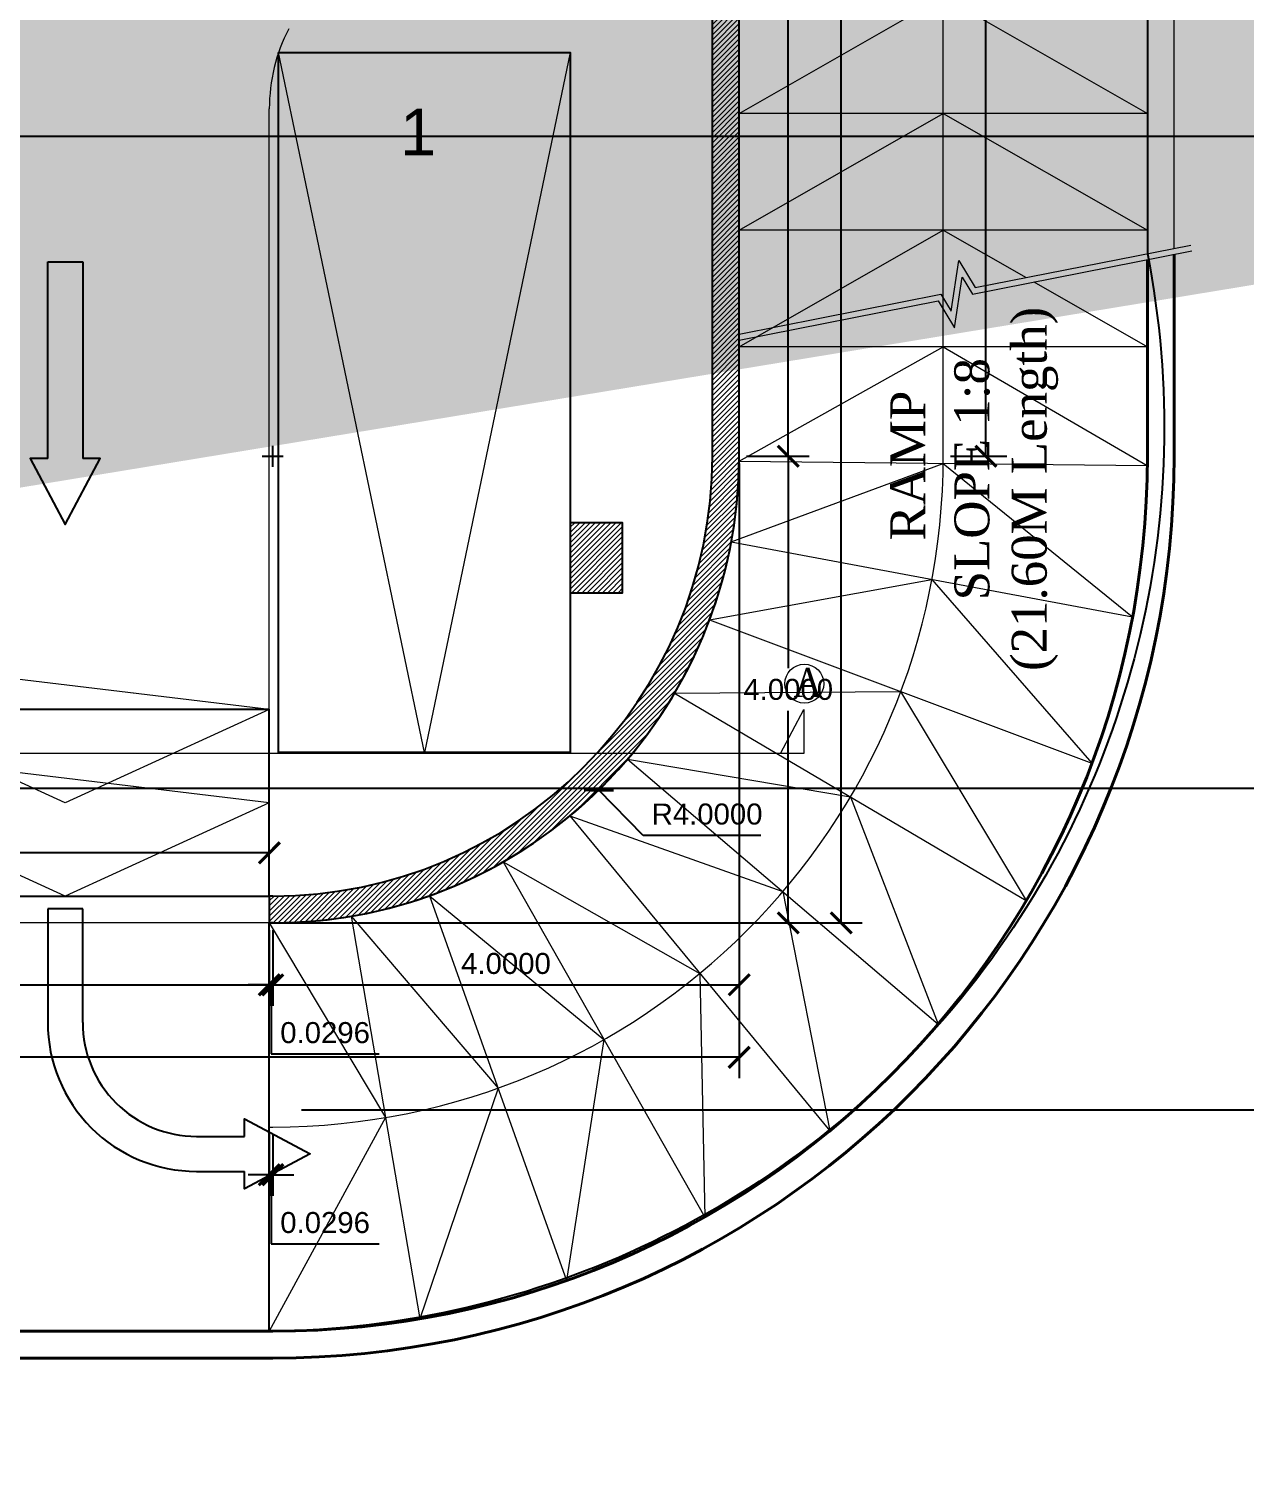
# Model space of a CAD drawing. Header units: metres. Extents: x -1560916 to -1560612, y 43591 to 43809.
# Drawn here: x -1560833.75 to -1560823.32, y 43687.16 to 43699.48 of the extents above; entities that cross this region are included whole.
import ezdxf

# ---------------------------------------------------------------- set-up
doc = ezdxf.new("R2010")
doc.units = ezdxf.units.M
doc.header["$LTSCALE"] = 750
doc.header["$MEASUREMENT"] = 0
doc.header["$PDMODE"] = 35
doc.header["$PDSIZE"] = 50
doc.linetypes.add('HIDDEN', pattern=[0.375, 0.25, -0.125])
doc.linetypes.add('PHANTOM2', pattern=[1.25, 0.625, -0.125, 0.125, -0.125, 0.125, -0.125])
doc.layers.get('0').update_dxf_attribs({"lineweight": 5})
doc.layers.get('Defpoints').update_dxf_attribs({"lineweight": 0})
for name, color, linetype, lineweight in [('AR_DIM WRK', 3, 'Continuous', 13), ('AR_DRIVE WAY', 173, 'Continuous', 9), ('AR_WALL', 7, 'Continuous', 40), ('AR_WIN', 12, 'Continuous', 13), ('CAR', 6, 'Continuous', 13), ('column', 242, 'Continuous', 25), ('ED', 30, 'Continuous', 0), ('HAT', 8, 'Continuous', 5), ('ramp', 32, 'Continuous', 13), ('TEXT', 2, 'Continuous', 20), ('TWO WHEELER', 8, 'Continuous', 13), ('WIN', 12, 'Continuous', 18)]:
    doc.layers.add(name, color=color, linetype=linetype, lineweight=lineweight)
for name, color, linetype in [('BLK_1_FLR_-1_EXIT_WIDTH_DOOR', 2, 'Continuous'), ('DRIVEWAY', 6, 'Continuous'), ('norms', 4, 'Continuous')]:
    doc.layers.add(name, color=color, linetype=linetype)
doc.layers.add('PARKING_SLOT', color=30, linetype='Continuous', plot=False)
doc.styles.add('RS', font='times.ttf', dxfattribs={"width": 0.75})
doc.styles.add('RS1', font='romans.shx', dxfattribs={"width": 0.75})
doc.styles.get("Standard").update_dxf_attribs({"font": 'arial.ttf'})
doc.styles.add('style4', font='BOOKOS.TTF', dxfattribs={"height": 300})
doc.dimstyles.new('DIM-100', dxfattribs={"dimtxt": 200, "dimasz": 100, "dimexe": 25, "dimexo": 25, "dimgap": 35, "dimtad": 1, "dimdec": 0, "dimrnd": 5, "dimzin": 0, "dimdsep": 46, "dimtxsty": 'RS1', "dimblk": 'ARCHTICK', "dimcen": 100, "dimdle": 25, "dimclrd": 8, "dimclre": 8, "dimclrt": 4, "dimadec": 0, "dimazin": 0, "dimtfac": 0.5, "dimtdec": 0, "dimtmove": 1, "dimatfit": 0, "dimfxl": 75, "dimfrac": 1, "dimtolj": 1, "dimtzin": 0, "dimarcsym": 2})
doc.dimstyles.get("Standard").update_dxf_attribs({"dimtxt": 0.18, "dimasz": 0.18, "dimexe": 0.18, "dimexo": 0.0625, "dimgap": 0.09, "dimtad": 1, "dimtih": 1, "dimtoh": 1, "dimdec": 4, "dimzin": 0, "dimdsep": 46, "dimtxsty": 'Standard', "dimblk": 'ARCHTICK', "dimcen": 0.09, "dimadec": 0, "dimazin": 0, "dimtfac": 1, "dimtdec": 4, "dimtofl": 0, "dimtmove": 0, "dimatfit": 3, "dimldrblk": 'ARCHTICK', "dimfxl": 1, "dimtolj": 1, "dimtzin": 0, "dimarcsym": 0})

# ---------------------------------------------------------------- blocks, each defined once
blk = doc.blocks.new('A$C1B39315A')
at = {"layer": 'HAT'}
h = blk.add_hatch(dxfattribs=at)
h.set_pattern_fill('ANSI31', color=256, scale=250, style=0)
h.set_pattern_definition([(45, (1235526.340317522, -160224.3913412805), (-22.09708691207961, 22.09708691207961), [])])
h.paths.add_polyline_path([(-450, 0), (0, 0), (0, 600), (-450, 600)])
at = {"layer": 'column'}
blk.add_lwpolyline([(-450, 0), (0, 0), (0, 600), (-450, 600)], close=True, dxfattribs=at)
blk = doc.blocks.new('CAR1')
at = {"layer": 'CAR'}
for p, q in [((0, -6000), (1250, 0)), ((0, -6000), (1250, 0)), ((1250, 0), (2500, -5999.999999999971)), ((1250, 0), (2500, -5999.999999999971))]:
    blk.add_line(p, q, dxfattribs=at)
blk.add_lwpolyline([(0, -6000), (2500, -5999.999999999971), (2500, 2.91038e-11), (0, 0)], close=True, dxfattribs=at)
blk.add_lwpolyline([(0, -6000), (2500, -5999.999999999971), (2500, 2.91038e-11), (0, 0)], close=True, dxfattribs=at)
blk = doc.blocks.new('*U60')
for p, q in [((200.0000000001164, -2.45e-14), (-200.0000000001164, 2.45e-14)), ((-200.0000000001164, 2.45e-14), (-199.9999999999822, -1300.000762023551)), ((199.999999999847, -1299.999999999731), (200.0000000001164, -2.45e-14)), ((1499.999999999847, -2600), (2049.039547016887, -2600)), ((1499.999999999847, -3000), (2049.03954701386, -3000))]:
    blk.add_line(p, q)
blk.add_lwpolyline([(2049.039547016887, -2600.000000005123), (2049.039547016655, -2400.000000000932), (2799.999999999579, -2800.000000000002), (2049.03954701875, -3200.000000008615), (2049.03954701386, -3000.000000005123)])
for radius in [1700, 1300]:
    blk.add_arc((1499.999999999847, -1300), radius, 179.9999999999881, 270)
blk = doc.blocks.new('*U25')
for p, q in [((-199.999999999651, -2249.03954701731), (-200.0000000001164, 2.45e-14)), ((-200.0000000001164, 2.45e-14), (200.0000000001164, -2.45e-14)), ((200.0000000001164, -2.45e-14), (199.9999999998833, -2249.039547017776))]:
    blk.add_line(p, q)
blk.add_lwpolyline([(-199.9999999998838, -2249.03954701731), (-400.0000000040746, -2249.039547017077), (-5.0062262e-09, -3000), (400.0000000036084, -2249.039547019172), (200.0000000001161, -2249.039547014283)])
blk = doc.blocks.new('_ArchTick')
at = {"color": 0, "linetype": 'ByBlock', "const_width": 0.15}
blk.add_lwpolyline([(-0.5, -0.5), (0.5, 0.5)], dxfattribs=at)
blk = doc.blocks.new('*D102')
at = {"layer": 'Defpoints', "color": 0, "transparency": 16777216}
for p in [(-1560838.690795969, 43691.81257834216), (-1560831.690795969, 43691.81257834216), (-1560831.690795969, 43691.2814704676)]:
    blk.add_point(p, dxfattribs=at)
at = {"layer": 'ED', "color": 0, "lineweight": -2, "transparency": 16777216}
for p, q in [((-1560838.690795969, 43691.75007834216), (-1560838.690795969, 43691.10147046759)), ((-1560831.690795969, 43691.75007834216), (-1560831.690795969, 43691.10147046759)), ((-1560838.690795969, 43691.2814704676), (-1560831.690795969, 43691.2814704676))]:
    blk.add_line(p, q, dxfattribs=at)
at = {"layer": 'ED', "color": 0, "lineweight": -2, "transparency": 16777216, "xscale": 0.18, "yscale": 0.18, "zscale": 0.18, "rotation": 180}
blk.add_blockref('_ArchTick', (-1560838.690795969, 43691.2814704676), dxfattribs=at)
at = {"layer": 'ED', "color": 0, "lineweight": -2, "transparency": 16777216, "xscale": 0.18, "yscale": 0.18, "zscale": 0.18}
blk.add_blockref('_ArchTick', (-1560831.690795969, 43691.2814704676), dxfattribs=at)
at = {"layer": 'ED', "color": 0, "transparency": 16777216, "insert": (-1560835.190795969, 43691.46337360539), "char_height": 0.18, "attachment_point": 5}
blk.add_mtext('\\A1;7.0000', dxfattribs=at)
blk = doc.blocks.new('*D103')
at = {"layer": 'Defpoints', "color": 0, "transparency": 16777216}
for p in [(-1560831.690795969, 43691.81257834216), (-1560831.66122243, 43691.81257834216), (-1560831.66122243, 43691.2814704676)]:
    blk.add_point(p, dxfattribs=at)
at = {"layer": 'ED', "color": 0, "lineweight": -2, "transparency": 16777216}
for p, q in [((-1560831.690795969, 43691.75007834216), (-1560831.690795969, 43691.10147046759)), ((-1560831.66122243, 43691.75007834216), (-1560831.66122243, 43691.10147046759)), ((-1560831.690795969, 43691.2814704676), (-1560831.870795969, 43691.2814704676)), ((-1560831.690795969, 43691.2814704676), (-1560831.66122243, 43691.2814704676)), ((-1560831.676009199, 43691.2814704676), (-1560831.676009199, 43690.68885791643)), ((-1560831.66122243, 43691.2814704676), (-1560831.48122243, 43691.2814704676)), ((-1560831.676009199, 43690.68885791643), (-1560830.748874138, 43690.68885791643))]:
    blk.add_line(p, q, dxfattribs=at)
at = {"layer": 'ED', "color": 0, "lineweight": -2, "transparency": 16777216, "xscale": 0.18, "yscale": 0.18, "zscale": 0.18}
blk.add_blockref('_ArchTick', (-1560831.690795969, 43691.2814704676), dxfattribs=at)
at = {"layer": 'ED', "color": 0, "lineweight": -2, "transparency": 16777216, "xscale": 0.18, "yscale": 0.18, "zscale": 0.18, "rotation": 180}
blk.add_blockref('_ArchTick', (-1560831.66122243, 43691.2814704676), dxfattribs=at)
at = {"layer": 'ED', "color": 0, "transparency": 16777216, "insert": (-1560831.212441669, 43690.87076105423), "char_height": 0.18, "attachment_point": 5}
blk.add_mtext('\\A1;0.0296', dxfattribs=at)
blk = doc.blocks.new('*D104')
at = {"layer": 'Defpoints', "color": 0, "transparency": 16777216}
for p in [(-1560827.66122243, 43695.81257834216), (-1560831.66122243, 43691.81257834216), (-1560827.66122243, 43691.2814704676)]:
    blk.add_point(p, dxfattribs=at)
at = {"layer": 'ED', "color": 0, "lineweight": -2, "transparency": 16777216}
for p, q in [((-1560827.66122243, 43695.75007834216), (-1560827.66122243, 43691.10147046759)), ((-1560831.66122243, 43691.75007834216), (-1560831.66122243, 43691.10147046759)), ((-1560831.66122243, 43691.2814704676), (-1560827.66122243, 43691.2814704676))]:
    blk.add_line(p, q, dxfattribs=at)
at = {"layer": 'ED', "color": 0, "lineweight": -2, "transparency": 16777216, "xscale": 0.18, "yscale": 0.18, "zscale": 0.18, "rotation": 180}
blk.add_blockref('_ArchTick', (-1560831.66122243, 43691.2814704676), dxfattribs=at)
at = {"layer": 'ED', "color": 0, "lineweight": -2, "transparency": 16777216, "xscale": 0.18, "yscale": 0.18, "zscale": 0.18}
blk.add_blockref('_ArchTick', (-1560827.66122243, 43691.2814704676), dxfattribs=at)
at = {"layer": 'ED', "color": 0, "transparency": 16777216, "insert": (-1560829.661222429, 43691.46337360539), "char_height": 0.18, "attachment_point": 5}
blk.add_mtext('\\A1;4.0000', dxfattribs=at)
blk = doc.blocks.new('*D105')
at = {"layer": 'Defpoints', "color": 0, "transparency": 16777216}
for p in [(-1560850.367462635, 43695.81257834216), (-1560827.66122243, 43695.81257834216), (-1560850.367462635, 43690.66073052736)]:
    blk.add_point(p, dxfattribs=at)
at = {"layer": 'ED', "color": 0, "lineweight": -2, "transparency": 16777216}
for p, q in [((-1560850.367462635, 43695.75007834216), (-1560850.367462635, 43690.48073052736)), ((-1560827.66122243, 43695.75007834216), (-1560827.66122243, 43690.48073052736)), ((-1560827.66122243, 43690.66073052736), (-1560850.367462635, 43690.66073052736))]:
    blk.add_line(p, q, dxfattribs=at)
at = {"layer": 'ED', "color": 0, "lineweight": -2, "transparency": 16777216, "xscale": 0.18, "yscale": 0.18, "zscale": 0.18, "rotation": 180}
blk.add_blockref('_ArchTick', (-1560850.367462635, 43690.66073052736), dxfattribs=at)
at = {"layer": 'ED', "color": 0, "lineweight": -2, "transparency": 16777216, "xscale": 0.18, "yscale": 0.18, "zscale": 0.18}
blk.add_blockref('_ArchTick', (-1560827.66122243, 43690.66073052736), dxfattribs=at)
at = {"layer": 'ED', "color": 0, "transparency": 16777216, "insert": (-1560839.014342533, 43690.84263366515), "char_height": 0.18, "attachment_point": 5}
blk.add_mtext('\\A1;22.7062', dxfattribs=at)
blk = doc.blocks.new('*D107')
at = {"layer": 'Defpoints', "color": 0, "transparency": 16777216}
for p in [(-1560827.66122243, 43695.81257834219), (-1560827.240890157, 43695.81257834219), (-1560831.66122243, 43691.81257834219)]:
    blk.add_point(p, dxfattribs=at)
at = {"layer": 'ED', "color": 0, "lineweight": -2, "transparency": 16777216}
for p, q in [((-1560827.59872243, 43695.81257834219), (-1560827.060890157, 43695.81257834219)), ((-1560827.240890157, 43695.81257834219), (-1560827.240890157, 43693.99448147996)), ((-1560827.240890157, 43691.81257834219), (-1560827.240890157, 43693.63067520438)), ((-1560831.59872243, 43691.81257834219), (-1560827.060890157, 43691.81257834219))]:
    blk.add_line(p, q, dxfattribs=at)
at = {"layer": 'ED', "color": 0, "lineweight": -2, "transparency": 16777216, "xscale": 0.18, "yscale": 0.18, "zscale": 0.18}
for p, rotation in [((-1560827.240890157, 43695.81257834219), 90), ((-1560827.240890157, 43691.81257834219), 270)]:
    blk.add_blockref('_ArchTick', p, dxfattribs=dict(at, rotation=rotation))
at = {"layer": 'ED', "color": 0, "transparency": 16777216, "insert": (-1560827.240890157, 43693.81257834261), "char_height": 0.18, "attachment_point": 5}
blk.add_mtext('\\A1;4.0000', dxfattribs=at)
blk = doc.blocks.new('*D108')
at = {"layer": 'Defpoints', "color": 0, "transparency": 16777216}
for p in [(-1560827.89122243, 43715.42838075107), (-1560827.240890157, 43715.42838075107), (-1560827.66122243, 43695.81257834219)]:
    blk.add_point(p, dxfattribs=at)
at = {"layer": 'ED', "color": 0, "lineweight": -2, "transparency": 16777216}
for p, q in [((-1560827.82872243, 43715.42838075107), (-1560827.060890157, 43715.42838075107)), ((-1560827.240890157, 43715.42838075107), (-1560827.240890157, 43705.80238268442)), ((-1560827.240890157, 43695.81257834219), (-1560827.240890157, 43705.43857640884)), ((-1560827.59872243, 43695.81257834219), (-1560827.060890157, 43695.81257834219))]:
    blk.add_line(p, q, dxfattribs=at)
at = {"layer": 'ED', "color": 0, "lineweight": -2, "transparency": 16777216, "xscale": 0.18, "yscale": 0.18, "zscale": 0.18}
for p, rotation in [((-1560827.240890157, 43715.42838075107), 90), ((-1560827.240890157, 43695.81257834219), 270)]:
    blk.add_blockref('_ArchTick', p, dxfattribs=dict(at, rotation=rotation))
at = {"layer": 'ED', "color": 0, "transparency": 16777216, "insert": (-1560827.240890157, 43705.62047954707), "char_height": 0.18, "attachment_point": 5}
blk.add_mtext('\\A1;19.6158', dxfattribs=at)
blk = doc.blocks.new('*D110')
at = {"layer": 'Defpoints', "color": 0, "transparency": 16777216}
for p in [(-1560827.66122243, 43715.65838075107), (-1560831.66122243, 43691.81257834219), (-1560826.785780736, 43691.81257834219)]:
    blk.add_point(p, dxfattribs=at)
at = {"layer": 'ED', "color": 0, "lineweight": -2, "transparency": 16777216}
for p, q in [((-1560827.59872243, 43715.65838075107), (-1560826.605780736, 43715.65838075107)), ((-1560826.785780736, 43715.65838075107), (-1560826.785780736, 43703.91744407596)), ((-1560826.785780736, 43691.81257834219), (-1560826.785780736, 43703.5535150173)), ((-1560831.59872243, 43691.81257834219), (-1560826.605780736, 43691.81257834219))]:
    blk.add_line(p, q, dxfattribs=at)
at = {"layer": 'ED', "color": 0, "lineweight": -2, "transparency": 16777216, "xscale": 0.18, "yscale": 0.18, "zscale": 0.18}
for p, rotation in [((-1560826.785780736, 43715.65838075107), 90), ((-1560826.785780736, 43691.81257834219), 270)]:
    blk.add_blockref('_ArchTick', p, dxfattribs=dict(at, rotation=rotation))
at = {"layer": 'ED', "color": 0, "transparency": 16777216, "insert": (-1560826.785780736, 43703.73547954707), "char_height": 0.18, "attachment_point": 5}
blk.add_mtext('\\A1;23.8458', dxfattribs=at)
blk = doc.blocks.new('*D255')
at = {"layer": 'Defpoints', "color": 0, "transparency": 16777216}
for p in [(-1560831.690795969, 43690.06257834216), (-1560831.66122243, 43690.06257834216), (-1560831.66122243, 43689.65367523491)]:
    blk.add_point(p, dxfattribs=at)
at = {"layer": 'ED', "color": 0, "lineweight": -2, "transparency": 16777216}
for p, q in [((-1560831.690795969, 43690.00007834216), (-1560831.690795969, 43689.47367523491)), ((-1560831.66122243, 43690.00007834216), (-1560831.66122243, 43689.47367523491)), ((-1560831.690795969, 43689.65367523491), (-1560831.870795969, 43689.65367523491)), ((-1560831.690795969, 43689.65367523491), (-1560831.66122243, 43689.65367523491)), ((-1560831.676009199, 43689.65367523491), (-1560831.676009199, 43689.06106268377)), ((-1560831.66122243, 43689.65367523491), (-1560831.48122243, 43689.65367523491)), ((-1560831.676009199, 43689.06106268377), (-1560830.748874138, 43689.06106268377))]:
    blk.add_line(p, q, dxfattribs=at)
at = {"layer": 'ED', "color": 0, "lineweight": -2, "transparency": 16777216, "xscale": 0.18, "yscale": 0.18, "zscale": 0.18}
blk.add_blockref('_ArchTick', (-1560831.690795969, 43689.65367523491), dxfattribs=at)
at = {"layer": 'ED', "color": 0, "lineweight": -2, "transparency": 16777216, "xscale": 0.18, "yscale": 0.18, "zscale": 0.18, "rotation": 180}
blk.add_blockref('_ArchTick', (-1560831.66122243, 43689.65367523491), dxfattribs=at)
at = {"layer": 'ED', "color": 0, "transparency": 16777216, "insert": (-1560831.212441669, 43689.24296582155), "char_height": 0.18, "attachment_point": 5}
blk.add_mtext('\\A1;0.0296', dxfattribs=at)
blk = doc.blocks.new('*D305')
at = {"layer": 'Defpoints', "color": 0, "transparency": 16777216}
for p in [(-1560825.91122243, 43708.75092592386), (-1560825.545164408, 43708.75092592386), (-1560825.91122243, 43695.81257834219)]:
    blk.add_point(p, dxfattribs=at)
at = {"layer": 'ED', "color": 0, "lineweight": -2, "transparency": 16777216}
for p, q in [((-1560825.84872243, 43708.75092592386), (-1560825.365164409, 43708.75092592386)), ((-1560825.545164408, 43708.75092592386), (-1560825.545164408, 43702.46371666237)), ((-1560825.545164408, 43695.81257834219), (-1560825.545164408, 43702.0997876037)), ((-1560825.84872243, 43695.81257834219), (-1560825.365164409, 43695.81257834219))]:
    blk.add_line(p, q, dxfattribs=at)
at = {"layer": 'ED', "color": 0, "lineweight": -2, "transparency": 16777216, "xscale": 0.18, "yscale": 0.18, "zscale": 0.18}
for p, rotation in [((-1560825.545164408, 43708.75092592386), 90), ((-1560825.545164408, 43695.81257834219), 270)]:
    blk.add_blockref('_ArchTick', p, dxfattribs=dict(at, rotation=rotation))
at = {"layer": 'ED', "color": 0, "transparency": 16777216, "insert": (-1560825.545164408, 43702.28175213347), "char_height": 0.18, "attachment_point": 5}
blk.add_mtext('\\A1;12.9383', dxfattribs=at)
blk = doc.blocks.new('*D307')
at = {"layer": 'Defpoints', "color": 0, "transparency": 16777216}
for p in [(-1560831.661222429, 43695.81257834215), (-1560828.866051699, 43692.95128133101)]:
    blk.add_point(p, dxfattribs=at)
at = {"layer": 'ED', "color": 0, "lineweight": -2, "transparency": 16777216}
for p, q in [((-1560831.661222429, 43695.72257834207), (-1560831.661222429, 43695.90257834212)), ((-1560831.75122243, 43695.81257834203), (-1560831.571222429, 43695.81257834203)), ((-1560828.486043853, 43692.56228351325), (-1560828.866051699, 43692.95128133101)), ((-1560827.477135257, 43692.56228351312), (-1560828.486043853, 43692.56228351325))]:
    blk.add_line(p, q, dxfattribs=at)
at = {"layer": 'ED', "color": 0, "lineweight": -2, "transparency": 16777216, "xscale": 0.18, "yscale": 0.18, "zscale": 0.18, "rotation": 134.3302208393734}
blk.add_blockref('_ArchTick', (-1560828.866051699, 43692.95128133101), dxfattribs=at)
at = {"layer": 'ED', "color": 0, "transparency": 16777216, "insert": (-1560827.936589555, 43692.74418665103), "char_height": 0.18, "attachment_point": 5}
blk.add_mtext('\\A1;R4.0000', dxfattribs=at)
blk = doc.blocks.new('*D486')
at = {"layer": 'BLK_1_FLR_-1_EXIT_WIDTH_DOOR', "color": 0, "lineweight": -2, "transparency": 16777216}
for p, q in [((-1560838.690795969, 43692.10507834213), (-1560838.690795969, 43692.59219097108)), ((-1560831.690795969, 43692.10507834216), (-1560831.690795969, 43692.59219097108)), ((-1560831.690795969, 43692.41219097109), (-1560838.690795969, 43692.41219097109))]:
    blk.add_line(p, q, dxfattribs=at)
at = {"layer": 'Defpoints', "color": 0, "transparency": 16777216}
for p in [(-1560838.690795969, 43692.41219097109), (-1560838.690795969, 43692.04257834214), (-1560831.690795969, 43692.04257834216)]:
    blk.add_point(p, dxfattribs=at)
at = {"layer": 'BLK_1_FLR_-1_EXIT_WIDTH_DOOR', "color": 0, "lineweight": -2, "transparency": 16777216, "xscale": 0.18, "yscale": 0.18, "zscale": 0.18, "rotation": 180}
blk.add_blockref('_ArchTick', (-1560838.690795969, 43692.41219097109), dxfattribs=at)
at = {"layer": 'BLK_1_FLR_-1_EXIT_WIDTH_DOOR', "color": 0, "lineweight": -2, "transparency": 16777216, "xscale": 0.18, "yscale": 0.18, "zscale": 0.18}
blk.add_blockref('_ArchTick', (-1560831.690795969, 43692.41219097109), dxfattribs=at)
at = {"layer": 'BLK_1_FLR_-1_EXIT_WIDTH_DOOR', "color": 0, "transparency": 16777216, "insert": (-1560835.190795969, 43692.59409410886), "char_height": 0.18, "attachment_point": 5}
blk.add_mtext('\\A1;7.0000', dxfattribs=at)

msp = doc.modelspace()

# ---------------------------------------------------------------- hatches: boundary and pattern name
at = {"layer": 'HAT'}
h = msp.add_hatch(dxfattribs=at)
h.set_pattern_fill('ANSI31', color=256, scale=0.25, style=0)
h.set_pattern_definition([(45, (-1559521.54839868, 43554.56398940978), (-0.0220970869120796, 0.0220970869120796), [])])
edge = h.paths.add_edge_path()
edge.add_line((-1560831.66122243, 43691.81257834216), (-1560831.690795969, 43691.81257834216))
edge.add_line((-1560831.690795969, 43691.81257834216), (-1560831.690795969, 43692.04257834216))
edge.add_line((-1560831.690795969, 43692.04257834216), (-1560831.66122243, 43692.04257834216))
edge.add_arc((-1560831.66122243, 43695.81257834216), 3.769999999999533, 269.9999999999931, 360.0000000000071)
edge.add_line((-1560827.891222429, 43695.81257834216), (-1560827.891222429, 43715.42838075107))
edge.add_line((-1560827.891222429, 43715.42838075107), (-1560850.137462636, 43715.42838075107))
edge.add_line((-1560850.137462636, 43715.42838075107), (-1560850.137462636, 43695.81257834216))
edge.add_arc((-1560846.367462636, 43695.81257834216), 3.769999999999766, 179.9999999999965, 270.0000000000036)
edge.add_line((-1560846.367462636, 43692.04257834216), (-1560844.977462636, 43692.04257834216))
edge.add_line((-1560844.977462635, 43692.04257834216), (-1560844.977462635, 43691.81257834215))
edge.add_line((-1560844.977462635, 43691.81257834216), (-1560846.367462635, 43691.81257834216))
edge.add_arc((-1560846.367462636, 43695.81257834216), 4, 180, 270, ccw=False)
edge.add_line((-1560850.367462635, 43695.81257834216), (-1560850.367462635, 43715.65838075107))
edge.add_line((-1560850.367462635, 43715.65838075107), (-1560827.66122243, 43715.65838075107))
edge.add_line((-1560827.66122243, 43715.65838075107), (-1560827.66122243, 43695.81257834215))
edge.add_arc((-1560831.66122243, 43695.81257834216), 4, -90, 0, ccw=False)

# ---------------------------------------------------------------- linework, layer by layer
at = {"linetype": 'PHANTOM2'}
msp.add_lwpolyline([(-1560827.306122313, 43693.26379398386), (-1560827.106700783, 43693.64005558629), (-1560827.106700783, 43693.26379398386), (-1560828.636693582, 43693.26379398386), (-1560850.716693581, 43693.26379398386), (-1560851.849847419, 43693.26379398386), (-1560851.849847419, 43693.64801237767), (-1560851.625668247, 43693.26379398386)], dxfattribs=at)
msp.add_circle((-1560827.102453925, 43693.86246208486), 0.167052899734407)
at = {"layer": 'AR_DRIVE WAY'}
msp.add_line((-1560831.690795969, 43692.04257834216), (-1560831.690795969, 43698.79035571913), dxfattribs=at)
msp.add_arc((-1560830.190795969, 43698.79035485893), 1.5, 152.7895955633213, 180, dxfattribs=at)
at = {"layer": 'AR_WALL'}
for p, q in [((-1560824.16122243, 43695.81257834216), (-1560824.16122243, 43697.49815935772)), ((-1560823.93122243, 43695.81257834216), (-1560823.93122243, 43697.5435347368)), ((-1560831.66122243, 43688.31257834216), (-1560846.367464487, 43688.31257834216)), ((-1560831.66122243, 43688.08257834216), (-1560846.367464521, 43688.08257834216))]:
    msp.add_line(p, q, dxfattribs=at)
for radius in [7.5, 7.73]:
    msp.add_arc((-1560831.66122243, 43695.81257834216), radius, 270, 0, dxfattribs=at)
at = {"layer": 'AR_WIN', "linetype": 'HIDDEN'}
for p, q in [((-1560824.16122243, 43697.54912309674), (-1560824.16122243, 43708.75092592386)), ((-1560823.93122243, 43697.59449847583), (-1560823.93122243, 43708.75092592386))]:
    msp.add_line(p, q, dxfattribs=at)
at = {"layer": 'column'}
for p, q in [((-1560827.66122243, 43695.81257834216), (-1560827.66122243, 43715.65838075107)), ((-1560827.891222429, 43695.81257834216), (-1560827.891222429, 43715.42838075107)), ((-1560831.66122243, 43692.04257834216), (-1560831.690795969, 43692.04257834216)), ((-1560831.690795969, 43692.04257834216), (-1560831.690795969, 43691.81257834216)), ((-1560831.66122243, 43691.81257834216), (-1560831.690795969, 43691.81257834216))]:
    msp.add_line(p, q, dxfattribs=at)
for radius in [4, 3.77]:
    msp.add_arc((-1560831.66122243, 43695.81257834216), radius, 270, 0, dxfattribs=at)
at = {"layer": 'norms'}
msp.add_lwpolyline([(-1560831.690795969, 43688.31257834216), (-1560831.690795969, 43691.81257834216, 0.4163615023416111), (-1560827.66122243, 43695.81257834216), (-1560827.66122243, 43708.75092592386), (-1560824.16122243, 43708.75092592386), (-1560824.16122243, 43697.54912309674, -0.4693126977477001), (-1560831.690795969, 43688.31257834216)], format="xyb", close=True, dxfattribs=at)
msp.add_lwpolyline([(-1560835.190795969, 43692.04257834216), (-1560831.690795969, 43692.04257834216), (-1560831.690795969, 43693.64257834217), (-1560835.190795969, 43693.64257834217)], close=True, dxfattribs=at)
at = {"layer": 'PARKING_SLOT', "linetype": 'Continuous'}
msp.add_lwpolyline([(-1560831.61122243, 43699.27242193881), (-1560829.11122243, 43699.27242193881), (-1560829.11122243, 43693.27242193881), (-1560831.61122243, 43693.27242193881)], close=True, dxfattribs=at)
at = {"layer": 'ramp', "linetype": 'HIDDEN'}
msp.add_line((-1560824.16122243, 43698.75092592388), (-1560827.66122243, 43698.75092592388), dxfattribs=at)
at = {"layer": 'ramp'}
for p, q in [((-1560824.16122243, 43697.75092592386), (-1560827.66122243, 43697.75092592386)), ((-1560824.16122243, 43696.75092592386), (-1560827.66122243, 43696.75092592386)), ((-1560827.661452357, 43695.76969052513), (-1560824.161653543, 43695.73216368523)), ((-1560827.729209276, 43695.07822654504), (-1560824.288697767, 43694.43566872257)), ((-1560831.690795969, 43693.64257834217), (-1560838.690795969, 43694.48257834216)), ((-1560827.91559342, 43694.40891765741), (-1560824.638168036, 43693.18071455826)), ((-1560828.214981653, 43693.78195663677), (-1560825.199520974, 43692.00516264456)), ((-1560831.690795969, 43692.84257834216), (-1560838.690795969, 43693.68257834215)), ((-1560828.618341557, 43693.21625863991), (-1560825.955820794, 43690.94447890044)), ((-1560829.113503929, 43692.72889054331), (-1560826.884250241, 43690.03066371931)), ((-1560829.685529922, 43692.33455604248), (-1560827.956798979, 43689.29128653026)), ((-1560831.690795969, 43692.04257834216), (-1560838.690795969, 43692.04257834216)), ((-1560830.317161749, 43692.04515204756), (-1560829.141108652, 43688.74865403978)), ((-1560831.690795969, 43688.31257834216), (-1560831.690795969, 43691.81257834216)), ((-1560830.989343334, 43691.86940975833), (-1560830.401449125, 43688.41913724748))]:
    msp.add_line(p, q, dxfattribs=at)
msp.add_lwpolyline([(-1560831.690795969, 43690.06257834216), (-1560831.66122243, 43690.06257834216, 0.4142135623730831), (-1560825.91122243, 43695.81257834216), (-1560825.91122243, 43708.75092592386)], format="xyb", dxfattribs=at)
at = {"layer": 'ramp', "linetype": 'HIDDEN'}
for points in [[(-1560827.66122243, 43698.75092592388), (-1560825.91122243, 43699.75092592388), (-1560824.16122243, 43698.75092592388)], [(-1560827.66122243, 43697.75092592386), (-1560825.91122243, 43698.75092592388), (-1560824.16122243, 43697.75092592386)], [(-1560827.66122243, 43696.75092592386), (-1560825.91122243, 43697.75092592386), (-1560825.199577903, 43697.34427190873)]]:
    msp.add_lwpolyline(points, dxfattribs=at)
at = {"layer": 'ramp'}
for points in [[(-1560827.66122243, 43696.85862819752), (-1560825.931050565, 43697.1999638682), (-1560825.844068174, 43697.05611367383), (-1560825.776672321, 43697.48947498122), (-1560825.636723652, 43697.25802993459), (-1560823.788897812, 43697.6225768823)], [(-1560827.66122243, 43696.80766445847), (-1560825.955721208, 43697.14413299973), (-1560825.815772538, 43696.91268795309), (-1560825.748376685, 43697.34604926049), (-1560825.661394295, 43697.20219906612), (-1560823.779220134, 43697.57352239673)], [(-1560825.133280403, 43697.3063876228), (-1560824.16122243, 43696.75092592386)], [(-1560827.661452357, 43695.76969052513), (-1560825.91122243, 43696.75092592386), (-1560824.161653543, 43695.73216368523)], [(-1560827.729209276, 43695.07822654504), (-1560825.91155295, 43695.75092710518), (-1560824.288697767, 43694.43566872257)], [(-1560827.91559342, 43694.40891765741), (-1560826.008953522, 43694.75694763381), (-1560824.638168036, 43693.18071455826)], [(-1560828.214981653, 43693.78195663677), (-1560826.276880727, 43693.79481610784), (-1560825.199520974, 43692.00516264456)], [(-1560831.690795969, 43693.64257834217), (-1560833.440795969, 43692.84257834216), (-1560835.190795969, 43693.64257834217)], [(-1560828.618341557, 43693.21625863991), (-1560826.707251314, 43692.89355964067), (-1560825.955820794, 43690.94447890044)], [(-1560831.690795969, 43692.84257834216), (-1560833.440795969, 43692.04257834216), (-1560835.190795969, 43692.84257834216)], [(-1560829.113503929, 43692.72889054331), (-1560827.287081175, 43692.08036877018), (-1560826.884250241, 43690.03066371931)], [(-1560829.685529922, 43692.33455604248), (-1560827.998877085, 43691.3797771313), (-1560827.956798979, 43689.29128653026)], [(-1560830.317161749, 43692.04515204756), (-1560828.821164451, 43690.81292128636), (-1560829.141108652, 43688.74865403978)], [(-1560831.690795969, 43691.81257834216), (-1560830.695396229, 43690.1442735029), (-1560831.690795969, 43688.31257834216)], [(-1560830.989343334, 43691.86940975833), (-1560829.729135201, 43690.39690304366), (-1560830.401449125, 43688.41913724748)]]:
    msp.add_lwpolyline(points, dxfattribs=at)
at = {"layer": 'WIN', "linetype": 'HIDDEN'}
msp.add_line((-1560831.690795969, 43691.81257834216), (-1560838.690795969, 43691.81257834216), dxfattribs=at)

# ---------------------------------------------------------------- block references
at = {"layer": 'column', "xscale": 0.001, "yscale": 0.001, "zscale": 0.001}
msp.add_blockref('A$C1B39315A', (-1560828.66122243, 43694.64257834217), dxfattribs=at)
at = {"layer": 'DRIVEWAY', "xscale": 0.00075, "yscale": 0.00075, "zscale": 0.00075}
for name, p in [('*U25', (-1560833.440795969, 43697.47823020467)), ('*U60', (-1560833.440795969, 43691.93257834217))]:
    msp.add_blockref(name, p, dxfattribs=at)
at = {"layer": 'TWO WHEELER', "xscale": 0.001, "yscale": 0.001, "zscale": 0.001, "rotation": 180}
msp.add_blockref('CAR1', (-1560829.11122243, 43693.27242193881), dxfattribs=at)

# ---------------------------------------------------------------- texts
at = {"color": 4}
msp.add_text('1', height=0.4, dxfattribs=at).set_placement((-1560830.570313175, 43698.39090996268))
at = {"style": 'style4'}
for s, p in [('(21.60M Length)', (-1560825.024339798, 43693.97164839551)), ('SLOPE 1:8', (-1560825.516100271, 43694.57641913377)), ('RAMP', (-1560826.066086399, 43695.08957360365))]:
    msp.add_text(s, height=0.3, rotation=90, dxfattribs=at).set_placement(p)
at = {"layer": 'TEXT', "style": 'RS', "width": 0.9}
msp.add_text('A', height=0.2489086836404996, rotation=359.9615426607398, dxfattribs=at).set_placement((-1560827.193412882, 43693.74801691859))

# ---------------------------------------------------------------- dimensions: what is measured, and where the dimension line sits
at = {"layer": 'BLK_1_FLR_-1_EXIT_WIDTH_DOOR'}
dim = msp.add_linear_dim(base=(-1560838.690795969, 43692.41219097109), p1=(-1560831.690795969, 43692.04257834216), p2=(-1560838.690795969, 43692.04257834214), angle=180, dimstyle='Standard', dxfattribs=at)
dim.commit()
dim.dimension.update_dxf_attribs({"geometry": '*D486', "text_midpoint": (-1560835.190795969, 43692.59409410886)})
at = {"layer": 'ED'}
for base, p1, p2, picture, middle in [((-1560826.785780736, 43691.81257834219), (-1560827.66122243, 43715.65838075107), (-1560831.66122243, 43691.81257834216), '*D110', (-1560826.785780736, 43703.73547954707)), ((-1560827.240890157, 43715.42838075107), (-1560827.66122243, 43695.81257834216), (-1560827.891222429, 43715.42838075107), '*D108', (-1560827.240890157, 43705.62047954707)), ((-1560825.545164408, 43708.75092592386), (-1560825.91122243, 43695.81257834216), (-1560825.91122243, 43708.75092592386), '*D305', (-1560825.545164408, 43702.28175213347)), ((-1560827.240890157, 43695.81257834219), (-1560831.66122243, 43691.81257834216), (-1560827.66122243, 43695.81257834216), '*D107', (-1560827.240890157, 43693.81257834261))]:
    dim = msp.add_linear_dim(base=base, p1=p1, p2=p2, angle=90, dimstyle='Standard', override={"dimtmove": 1, "dimfxl": 5}, dxfattribs=at)
    dim.commit()
    dim.dimension.update_dxf_attribs({"geometry": picture, "text_midpoint": middle})
dim = msp.add_radius_dim(center=(-1560831.661222429, 43695.81257834215), mpoint=(-1560828.866051699, 43692.95128133101), dimstyle='Standard', override={"dimtmove": 1, "dimfxl": 5}, dxfattribs=at)
dim.commit()
dim.dimension.update_dxf_attribs({"geometry": '*D307', "text_midpoint": (-1560827.936589555, 43692.74418665103)})
for base, p1, p2, picture, middle in [((-1560850.367462635, 43690.66073052736), (-1560827.66122243, 43695.81257834216), (-1560850.367462635, 43695.81257834216), '*D105', (-1560839.014342533, 43690.84263366515)), ((-1560827.66122243, 43691.2814704676), (-1560831.66122243, 43691.81257834216), (-1560827.66122243, 43695.81257834216), '*D104', (-1560829.661222429, 43691.46337360539)), ((-1560831.690795969, 43691.2814704676), (-1560838.690795969, 43691.81257834216), (-1560831.690795969, 43691.81257834216), '*D102', (-1560835.190795969, 43691.46337360539)), ((-1560831.66122243, 43691.2814704676), (-1560831.690795969, 43691.81257834216), (-1560831.66122243, 43691.81257834216), '*D103', (-1560831.586009199, 43690.87076105423)), ((-1560831.66122243, 43689.65367523491), (-1560831.690795969, 43690.06257834216), (-1560831.66122243, 43690.06257834216), '*D255', (-1560831.586009199, 43689.24296582155))]:
    dim = msp.add_linear_dim(base=base, p1=p1, p2=p2, dimstyle='Standard', override={"dimtmove": 1, "dimfxl": 5}, dxfattribs=at)
    dim.commit()
    dim.dimension.update_dxf_attribs({"geometry": picture, "text_midpoint": middle})

# ---------------------------------------------------------------- leaders
at = {"layer": 'AR_DIM WRK', "annotation_type": 0, "has_hookline": 1, "hookline_direction": 1}
for points, text_width in [([(-1560813.552726866, 43692.45799165947), (-1560813.126318295, 43692.96428123468), (-1560847.771048875, 43692.96428123466)], 1.042857142857143), ([(-1560793.056216318, 43703.63529637006), (-1560827.097173246, 43703.63529637006)], 1.614285714285714), ([(-1560815.524814673, 43698.55192466822), (-1560849.976772267, 43698.55192466822)], 1.614285714285714), ([(-1560796.693707815, 43691.08257834215), (-1560796.693707815, 43690.20825602287), (-1560831.414526807, 43690.20825602287)], 1.985714285714286)]:
    msp.add_leader(points, dimstyle='DIM-100', override={"dimgap": 35, "dimtad": 0}, dxfattribs=dict(at, text_width=text_width))

doc.saveas('drawing.dxf')
